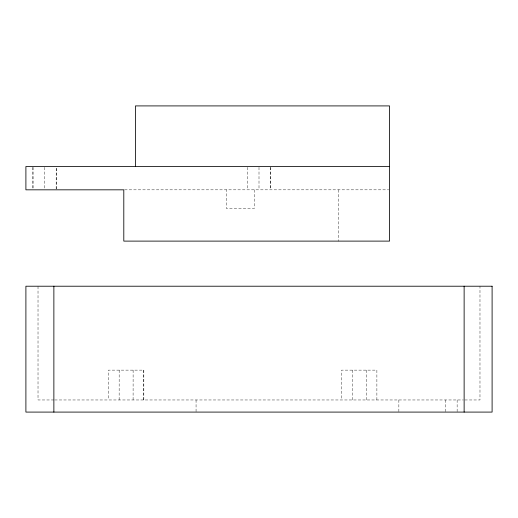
<?xml version="1.0" encoding="UTF-8"?>
<svg xmlns="http://www.w3.org/2000/svg" width="518" height="518" viewBox="0 0 518 518"><rect width="100%" height="100%" fill="white"/><g stroke="black" fill="none" stroke-linecap="round" stroke-linejoin="round"><path stroke-width="0.39" stroke-dasharray="2.59 1.94" d="M124.611 189.828L388.733 189.828M53.872 399.967L38.021 399.967L38.021 286.214M54.681 399.967L463.319 399.967M464.821 399.967L479.979 399.967L479.979 286.214M457.135 399.967L457.135 412.088M445.48 399.967L445.48 412.088M398.86 399.967L398.86 412.088M376.884 399.967L376.884 370.13L341.582 370.13L341.582 399.967M366.226 370.13L366.226 399.967M352.24 370.13L352.24 399.967M338.254 189.828L338.254 241.11M270.642 167.32L270.642 189.828M270.597 167.32L270.597 189.828M259 167.32L259 189.828M254.338 189.828L254.338 208.476L226.366 208.476L226.366 189.828M247.358 167.32L247.358 189.828M196.063 399.967L196.063 412.088M143.836 399.967L143.836 370.13L108.43 370.13L108.489 399.967M143.777 370.13L143.777 399.967M133.12 370.13L133.094 399.967M119.172 370.13L119.146 399.967M56.197 189.025L56.197 167.32L56.151 189.828M44.548 167.32L44.548 189.025M32.984 167.32L32.984 189.025M32.932 167.32L32.945 189.828"/><path stroke-width="0.78" d="M389.536 166.518L25.9 166.518L25.9 189.828L123.802 189.828L123.802 241.11L389.536 241.11L389.536 105.912L135.457 105.912L135.457 166.518M464.128 286.214L464.128 412.088M53.872 286.214L53.872 412.088M492.1 286.214L25.9 286.214L25.9 412.088L492.1 412.088L492.1 286.214"/></g></svg>
